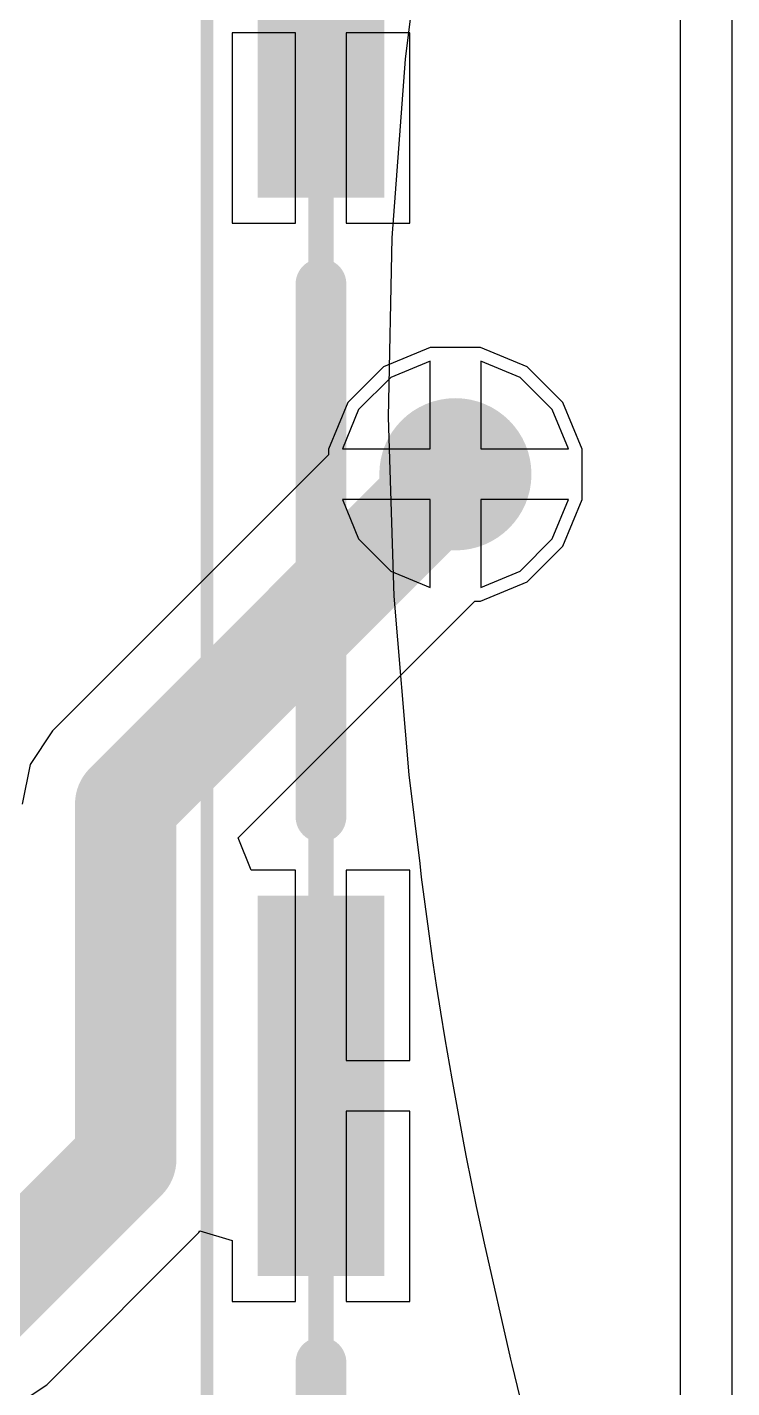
# Model space of a CAD drawing. Header units: inches. Extents: x -30 to 118, y 20 to 51.
# Drawn here: x 96.81 to 99.59, y 32.1 to 37.46 of the extents above; entities that cross this region are included whole.
import ezdxf

# ---------------------------------------------------------------- set-up
doc = ezdxf.new("R2010")
doc.units = ezdxf.units.IN
for name, color, linetype in [('Bottom 3D Body', 216, 'Continuous'), ('Bottom Courtyard', 56, 'Continuous'), ('Bottom Layer', 5, 'Continuous'), ('Bottom Overlay', 54, 'Continuous'), ('Bottom Paste', 16, 'Continuous'), ('Bottom Solder', 6, 'Continuous'), ('Top Layer', 1, 'Continuous'), ('Top Overlay', 2, 'Continuous'), ('Via Holes', 16, 'Continuous')]:
    doc.layers.add(name, color=color, linetype=linetype)

# ---------------------------------------------------------------- blocks, each defined once
blk = doc.blocks.new('GCT_MEM2085_00_115_00_A_REV0_2_B_600')
at = {"layer": 'Bottom Layer'}
for points in [[(-2.84, -3.83), (-1.44, -3.83), (-1.44, -4.23), (-2.84, -4.23)], [(1.41, -3.83), (2.81, -3.83), (2.81, -4.23), (1.41, -4.23)]]:
    blk.add_hatch(color=5, dxfattribs=at).paths.add_polyline_path(points)
at = {"layer": 'Bottom Paste'}
for points in [[(-2.84, -3.83), (-1.44, -3.83), (-1.44, -4.23), (-2.84, -4.23)], [(1.41, -3.83), (2.81, -3.83), (2.81, -4.23), (1.41, -4.23)]]:
    blk.add_hatch(color=16, dxfattribs=at).paths.add_polyline_path(points)
at = {"layer": 'Bottom Solder'}
for points in [[(-2.89, -3.78), (-1.39, -3.78), (-1.39, -4.28), (-2.89, -4.28)], [(1.36, -3.78), (2.86, -3.78), (2.86, -4.28), (1.36, -4.28)]]:
    blk.add_hatch(color=6, dxfattribs=at).paths.add_polyline_path(points)
at = {"layer": 'Bottom 3D Body'}
blk.add_lwpolyline([(5.76, -4.03, 0.1, 0.1, 0), (-5.76, -4.03, 0.1, 0.1, 0)], format="xyseb", dxfattribs=at)
at = {"layer": 'Bottom Courtyard'}
blk.add_lwpolyline([(6.2, -4.48, 0.05, 0.05, 0), (-6.2, -4.48, 0.05, 0.05, 0)], format="xyseb", dxfattribs=at)
at = {"layer": 'Bottom Layer'}
blk.add_line((-5, -2.41), (3.8, -2.41), dxfattribs=at)
at = {"layer": 'Bottom Overlay'}
for points in [[(1.05, -4.03, 0.2, 0.2, 0), (-1.05, -4.03, 0.2, 0.2, 0)], [(4.25, -4.03, 0.2, 0.2, 0), (3.2, -4.03, 0.2, 0.2, 0)]]:
    blk.add_lwpolyline(points, format="xyseb", dxfattribs=at)
for points in [[(-1.1, -4.03, 0.1, 0.1, 1), (-1, -4.03, 0.1, 0.1, 1)], [(1, -4.03, 0.1, 0.1, 1), (1.1, -4.03, 0.1, 0.1, 1)], [(3.15, -4.03, 0.1, 0.1, 1), (3.25, -4.03, 0.1, 0.1, 1)]]:
    blk.add_lwpolyline(points, format="xyseb", close=True, dxfattribs=at)

msp = doc.modelspace()

# ---------------------------------------------------------------- hatches: boundary and pattern name
at = {"layer": 'Bottom Layer'}
h = msp.add_hatch(color=5, dxfattribs=at)
edge = h.paths.add_edge_path()
edge.add_arc((98.5, 35.7), 0.3, 0, 360)
at = {"layer": 'Top Layer'}
h = msp.add_hatch(color=1, dxfattribs=at)
edge = h.paths.add_edge_path()
edge.add_arc((98.5, 35.7), 0.3, 0, 360)
at = {"layer": 'Via Holes'}
h = msp.add_hatch(color=7, dxfattribs=at)
edge = h.paths.add_edge_path()
edge.add_arc((98.5, 35.7), 0.15, 0, 360)

# ---------------------------------------------------------------- linework, layer by layer
at = {"layer": 'Bottom Layer'}
for p, q in [((99.3861, 40.4), (99.3861, 31.8124)), ((97.87, 37.44), (97.62, 37.44)), ((97.62, 37.44), (97.62, 36.69)), ((97.87, 36.69), (97.87, 37.44)), ((98.32, 37.44), (98.07, 37.44)), ((98.07, 37.44), (98.07, 36.69)), ((98.32, 36.69), (98.32, 37.44)), ((97.62, 36.69), (97.87, 36.69)), ((98.07, 36.69), (98.32, 36.69)), ((98.4005, 36.2), (98.2168, 36.1239)), ((98.5995, 36.2), (98.4005, 36.2)), ((98.7832, 36.1239), (98.5995, 36.2)), ((98.2168, 36.1239), (98.0761, 35.9832)), ((98.9239, 35.9832), (98.7832, 36.1239)), ((98.0761, 35.9832), (98, 35.7995)), ((99, 35.7995), (98.9239, 35.9832)), ((98, 35.7768), (96.9116, 34.6884)), ((98, 35.7995), (98, 35.7768)), ((99, 35.6005), (99, 35.7995)), ((98.9239, 35.4168), (99, 35.6005)), ((98.7832, 35.2761), (98.9239, 35.4168)), ((98.5995, 35.2), (98.7832, 35.2761)), ((97.6438, 34.267), (98.5768, 35.2)), ((98.5768, 35.2), (98.5995, 35.2)), ((96.9116, 34.6884), (96.8232, 34.5561)), ((96.8232, 34.5561), (96.7922, 34.4)), ((97.6946, 34.14), (97.6438, 34.267)), ((97.87, 34.14), (97.6946, 34.14)), ((97.87, 33.29), (97.87, 34.14)), ((98.32, 34.14), (98.07, 34.14)), ((98.07, 34.14), (98.07, 33.39)), ((98.32, 33.39), (98.32, 34.14)), ((98.07, 33.39), (98.32, 33.39)), ((97.87, 32.44), (97.87, 33.29)), ((98.32, 33.19), (98.07, 33.19)), ((98.07, 33.19), (98.07, 32.44)), ((98.32, 32.44), (98.32, 33.19)), ((96.8884, 32.1116), (97.4884, 32.7116)), ((97.4884, 32.7116), (97.493, 32.7185)), ((97.493, 32.7185), (97.62, 32.68)), ((97.62, 32.68), (97.62, 32.44)), ((97.62, 32.44), (97.87, 32.44)), ((98.07, 32.44), (98.32, 32.44)), ((96.7561, 32.0232), (96.8884, 32.1116))]:
    msp.add_line(p, q, dxfattribs=at)
for points in [[(97.2, 34.4, 0.4, 0.4, 0), (98.5, 35.7, 0.4, 0.4, 0)], [(97.2, 33, 0.4, 0.4, 0), (97.2, 34.4, 0.4, 0.4, 0)], [(96.6, 32.4, 0.4, 0.4, 0), (97.2, 33, 0.4, 0.4, 0)]]:
    msp.add_lwpolyline(points, format="xyseb", dxfattribs=at)
for points in [[(98.4, 35.7, 0.2, 0.2, 1), (98.6, 35.7, 0.2, 0.2, 1)], [(97.1, 34.4, 0.2, 0.2, 1), (97.3, 34.4, 0.2, 0.2, 1)], [(97.1, 34.4, 0.2, 0.2, 1), (97.3, 34.4, 0.2, 0.2, 1)], [(97.1, 33, 0.2, 0.2, 1), (97.3, 33, 0.2, 0.2, 1)], [(97.1, 33, 0.2, 0.2, 1), (97.3, 33, 0.2, 0.2, 1)]]:
    msp.add_lwpolyline(points, format="xyseb", close=True, dxfattribs=at)
at = {"layer": 'Top Layer'}
for p, q in [((98.4, 36.1457), (98.2451, 36.0815)), ((98.4, 35.8), (98.4, 36.1457)), ((98.7549, 36.0815), (98.6, 36.1457)), ((98.6, 36.1457), (98.6, 35.8)), ((98.2451, 36.0815), (98.1185, 35.9549)), ((98.8815, 35.9549), (98.7549, 36.0815)), ((98.1185, 35.9549), (98.0543, 35.8)), ((98.9457, 35.8), (98.8815, 35.9549)), ((98.0543, 35.8), (98.4, 35.8)), ((98.6, 35.8), (98.9457, 35.8)), ((98.4, 35.6), (98.0543, 35.6)), ((98.0543, 35.6), (98.1185, 35.4451)), ((98.4, 35.2543), (98.4, 35.6)), ((98.9457, 35.6), (98.6, 35.6)), ((98.6, 35.6), (98.6, 35.2543)), ((98.8815, 35.4451), (98.9457, 35.6)), ((98.1185, 35.4451), (98.2451, 35.3185)), ((98.7549, 35.3185), (98.8815, 35.4451)), ((98.2451, 35.3185), (98.4, 35.2543)), ((98.6, 35.2543), (98.7549, 35.3185))]:
    msp.add_line(p, q, dxfattribs=at)
at = {"layer": 'Top Overlay'}
for p, q in [((98.3896, 38.0358), (98.3014, 37.3354)), ((98.3014, 37.3354), (98.2498, 36.6313)), ((98.2498, 36.6313), (98.2351, 35.9254)), ((98.2351, 35.9254), (98.2571, 35.2197)), ((98.2571, 35.2197), (98.316, 34.5162)), ((98.316, 34.5162), (98.3592, 34.1658)), ((98.3592, 34.1658), (98.3657, 34.1124)), ((98.3657, 34.1124), (98.3794, 34.0057)), ((98.3794, 34.0057), (98.3937, 33.899)), ((98.3937, 33.899), (98.4087, 33.7924)), ((98.4087, 33.7924), (98.4165, 33.7392)), ((98.4165, 33.7392), (98.4165, 33.7392)), ((98.4165, 33.7392), (98.4245, 33.6863)), ((98.4245, 33.6863), (98.4412, 33.5806)), ((98.4412, 33.5806), (98.4586, 33.4751)), ((98.4586, 33.4751), (98.4767, 33.3697)), ((98.4767, 33.3697), (98.4861, 33.317)), ((98.4861, 33.317), (98.4861, 33.317)), ((98.4861, 33.317), (98.5335, 33.0573)), ((98.5335, 33.0573), (98.5429, 33.0087)), ((98.5429, 33.0087), (98.5623, 32.9117)), ((98.5623, 32.9117), (98.5824, 32.8148)), ((98.5824, 32.8148), (98.6031, 32.718)), ((98.6031, 32.718), (98.6137, 32.6697)), ((98.6137, 32.6697), (98.6137, 32.6697)), ((98.6137, 32.6697), (98.7171, 32.2129)), ((98.7171, 32.2129), (98.7222, 32.1913)), ((98.7222, 32.1913), (98.7325, 32.1481)), ((98.7325, 32.1481), (98.743, 32.105)), ((98.743, 32.105), (98.7538, 32.0619))]:
    msp.add_line(p, q, dxfattribs=at)

# ---------------------------------------------------------------- block references
at = {"rotation": 270}
msp.add_blockref('GCT_MEM2085_00_115_00_A_REV0_2_B_600', (102, 35.4), dxfattribs=at)

doc.saveas('drawing.dxf')
